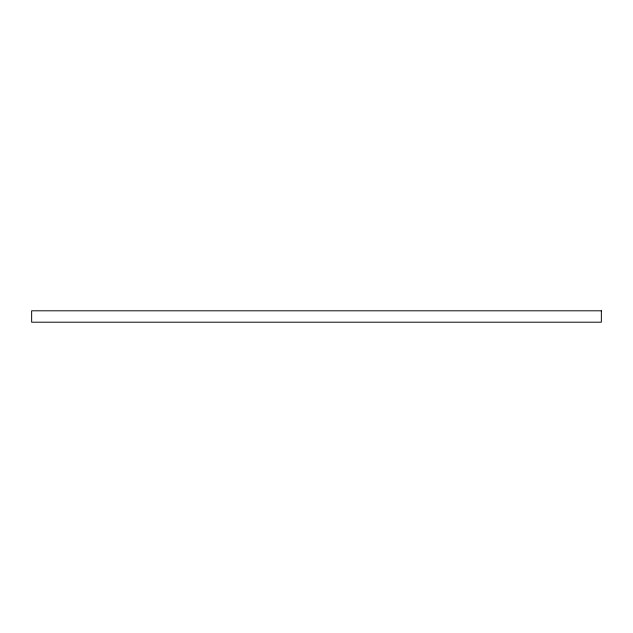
<?xml version="1.0" encoding="UTF-8"?>
<svg xmlns="http://www.w3.org/2000/svg" width="633" height="633" viewBox="0 0 633 633"><rect width="100%" height="100%" fill="white"/><g stroke="black" fill="none" stroke-linecap="round" stroke-linejoin="round"><path stroke-width="0.95" d="M601.35 310.803L31.65 310.803L31.65 322.197L601.35 322.197L601.35 310.803"/></g></svg>
